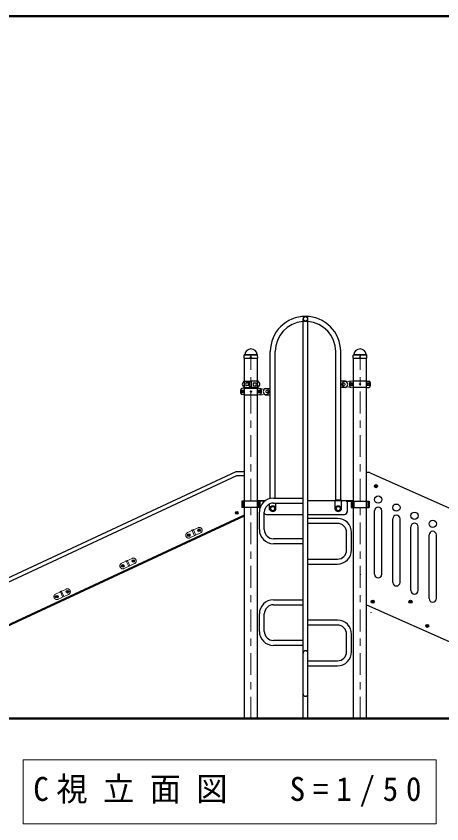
# Model space of a CAD drawing. Units: millimetres on the paper, scale 1:50. Extents: x -385 to 0, y -594 to 267.
# Drawn here: x -292.2 to -233.6, y -141.2 to -30 of the extents above; entities that cross this region are included whole.
import ezdxf

# ---------------------------------------------------------------- set-up
doc = ezdxf.new("R2010")
doc.units = ezdxf.units.MM
doc.linetypes.add('USER1', pattern=[4.5, 2.5, -2])
doc.linetypes.add('USER2', pattern=[6, 3, -1, 1, -1])
doc.layers.add('LY_1', color=7, linetype='Continuous', lineweight=25)
doc.styles.add('ＭＳ ゴシック', font='')
doc.styles.get('ＭＳ ゴシック').set_extended_font_data('MS Gothic')

msp = doc.modelspace()

# ---------------------------------------------------------------- linework, layer by layer
at = {"layer": 'LY_1', "lineweight": 50}
for p, q in [((0, -30), (-385, -30)), ((-195.111, -126.662), (-346.529, -126.662))]:
    msp.add_line(p, q, dxfattribs=at)
at = {"layer": 'LY_1'}
for p, q in [((-252.729, -126.662), (-252.729, -71.662)), ((-252.049, -126.662), (-252.049, -71.662)), ((-260.818, -77.071), (-260.81, -76.675)), ((-260.785, -76.617), (-260.763, -76.595)), ((-258.993, -76.617), (-259.015, -76.595)), ((-258.96, -77.071), (-258.968, -76.675)), ((-257.229, -96.372), (-257.229, -76.162)), ((-256.549, -96.322), (-256.549, -76.162)), ((-248.229, -96.598), (-248.229, -76.162)), ((-247.549, -96.598), (-247.549, -76.162)), ((-245.818, -77.071), (-245.81, -76.675)), ((-245.785, -76.617), (-245.763, -76.595)), ((-243.993, -76.617), (-244.015, -76.595)), ((-243.96, -77.071), (-243.968, -76.675)), ((-260.808, -77.081), (-260.818, -77.071)), ((-260.808, -77.081), (-258.97, -77.081)), ((-260.78, -126.662), (-260.78, -77.081)), ((-258.998, -126.662), (-258.998, -77.081)), ((-258.96, -77.071), (-258.97, -77.081)), ((-245.808, -77.081), (-245.818, -77.071)), ((-245.808, -77.081), (-243.97, -77.081)), ((-245.78, -126.662), (-245.78, -77.081)), ((-243.998, -126.662), (-243.998, -77.081)), ((-243.96, -77.071), (-243.97, -77.081)), ((-260.811, -81.112), (-259.959, -81.112)), ((-260.809, -80.212), (-259.959, -80.212)), ((-260.213, -80.473), (-260.554, -80.455)), ((-260.213, -80.85), (-260.554, -80.868)), ((-260.213, -80.85), (-260.213, -80.473)), ((-260.104, -80.965), (-260.104, -80.358)), ((-259.94, -80.312), (-260.066, -80.318)), ((-259.94, -81.012), (-260.066, -81.005)), ((-259.919, -80.252), (-259.919, -81.072)), ((-259.859, -80.252), (-259.859, -81.072)), ((-258.967, -80.212), (-259.819, -80.212)), ((-258.969, -81.112), (-259.819, -81.112)), ((-259.566, -80.478), (-259.224, -80.46)), ((-259.566, -80.478), (-259.566, -80.845)), ((-259.566, -80.845), (-259.224, -80.863)), ((-258.755, -80.462), (-258.749, -80.462)), ((-258.755, -80.862), (-258.749, -80.862)), ((-246.869, -80.222), (-247.549, -80.222)), ((-246.869, -81.102), (-247.549, -81.102)), ((-245.809, -80.212), (-246.439, -80.267)), ((-245.809, -81.112), (-246.439, -81.056)), ((-243.969, -80.212), (-245.81, -80.212)), ((-243.969, -81.112), (-245.81, -81.112)), ((-243.969, -80.212), (-243.653, -80.239)), ((-243.969, -81.112), (-243.653, -81.084)), ((-260.809, -81.212), (-261.125, -81.239)), ((-260.809, -82.112), (-261.125, -82.084)), ((-260.809, -81.212), (-258.969, -81.212)), ((-260.809, -82.112), (-258.969, -82.112)), ((-258.969, -81.212), (-258.339, -81.267)), ((-258.969, -82.112), (-258.339, -82.056)), ((-257.909, -81.222), (-257.229, -81.222)), ((-257.909, -82.102), (-257.229, -82.102)), ((-306.165, -113.306), (-261.934, -92.682)), ((-305.935, -113.799), (-261.814, -93.226)), ((-261.934, -92.682), (-260.78, -92.682)), ((-261.814, -93.226), (-260.78, -93.226)), ((-243.483, -92.869), (-230.78, -98.514)), ((-242.689, -94.588), (-242.769, -94.635)), ((-242.769, -94.635), (-242.769, -94.727)), ((-242.689, -94.773), (-242.769, -94.727)), ((-242.609, -94.635), (-242.689, -94.588)), ((-242.609, -94.727), (-242.689, -94.773)), ((-242.609, -94.635), (-242.609, -94.727)), ((-258.998, -96.662), (-257.886, -96.662)), ((-256.789, -96.322), (-252.729, -96.322)), ((-252.049, -96.662), (-245.78, -96.662)), ((-248.329, -97.873), (-248.329, -96.598)), ((-247.449, -96.598), (-248.329, -96.598)), ((-247.449, -97.873), (-247.449, -96.598)), ((-261.125, -96.726), (-261.125, -97.626)), ((-258.139, -96.726), (-261.125, -96.726)), ((-258.653, -97.626), (-261.125, -97.626)), ((-260.959, -96.726), (-260.959, -97.626)), ((-259.055, -96.726), (-259.055, -97.626)), ((-258.867, -96.726), (-258.867, -97.626)), ((-258.808, -96.726), (-258.808, -97.626)), ((-258.653, -96.726), (-258.653, -97.626)), ((-258.139, -96.722), (-258.139, -96.868)), ((-257.329, -97.873), (-257.329, -97.123)), ((-256.789, -97.002), (-252.729, -97.002)), ((-256.449, -97.873), (-256.449, -97.002)), ((-246.789, -96.726), (-243.653, -96.726)), ((-246.639, -96.722), (-246.639, -98.162)), ((-246.125, -96.726), (-246.125, -97.626)), ((-246.125, -97.626), (-243.653, -97.626)), ((-245.97, -96.726), (-245.97, -97.626)), ((-245.911, -96.726), (-245.911, -97.626)), ((-245.724, -96.726), (-245.724, -97.626)), ((-243.819, -96.726), (-243.819, -97.626)), ((-243.653, -96.726), (-243.653, -97.626)), ((-303.68, -118.635), (-260.78, -98.631)), ((-303.629, -118.744), (-260.78, -98.764)), ((-261.877, -98.294), (-261.911, -98.354)), ((-261.877, -98.414), (-261.911, -98.354)), ((-261.877, -98.294), (-261.807, -98.294)), ((-261.877, -98.414), (-261.807, -98.414)), ((-261.773, -98.354), (-261.807, -98.294)), ((-261.773, -98.354), (-261.807, -98.414)), ((-258.729, -100.662), (-258.729, -98.262)), ((-258.049, -100.662), (-258.049, -98.262)), ((-257.739, -98.562), (-252.729, -98.562)), ((-252.049, -98.562), (-247.039, -98.562)), ((-242.889, -106.808), (-242.889, -98.06)), ((-241.889, -106.808), (-241.889, -98.06)), ((-247.989, -99.122), (-252.049, -99.122)), ((-247.989, -99.802), (-252.049, -99.802)), ((-240.389, -107.919), (-240.389, -99.172)), ((-239.389, -107.919), (-239.389, -99.172)), ((-267.055, -100.718), (-267.061, -100.787)), ((-267.004, -100.827), (-267.061, -100.787)), ((-267.055, -100.718), (-266.992, -100.689)), ((-267.004, -100.827), (-266.941, -100.798)), ((-266.935, -100.729), (-266.992, -100.689)), ((-266.935, -100.729), (-266.941, -100.798)), ((-246.729, -103.462), (-246.729, -101.062)), ((-246.049, -103.462), (-246.049, -101.062)), ((-237.889, -109.03), (-237.889, -100.283)), ((-236.889, -109.03), (-236.889, -100.283)), ((-268.505, -101.395), (-268.511, -101.464)), ((-268.454, -101.503), (-268.511, -101.464)), ((-268.505, -101.395), (-268.442, -101.365)), ((-268.454, -101.503), (-268.391, -101.474)), ((-268.385, -101.405), (-268.442, -101.365)), ((-268.385, -101.405), (-268.391, -101.474)), ((-252.729, -101.922), (-256.789, -101.922)), ((-235.389, -110.141), (-235.389, -101.394)), ((-234.389, -110.141), (-234.389, -101.394)), ((-252.729, -102.602), (-256.789, -102.602)), ((-277.568, -105.621), (-277.505, -105.592)), ((-277.448, -105.631), (-277.505, -105.592)), ((-276.118, -104.945), (-276.124, -105.014)), ((-276.067, -105.053), (-276.124, -105.014)), ((-276.118, -104.945), (-276.055, -104.915)), ((-276.067, -105.053), (-276.004, -105.024)), ((-275.998, -104.955), (-276.055, -104.915)), ((-275.998, -104.955), (-276.004, -105.024)), ((-252.049, -104.722), (-247.989, -104.722)), ((-252.049, -105.402), (-247.989, -105.402)), ((-277.568, -105.621), (-277.574, -105.69)), ((-277.517, -105.73), (-277.574, -105.69)), ((-277.517, -105.73), (-277.454, -105.7)), ((-277.448, -105.631), (-277.454, -105.7)), ((-244.889, -106.81), (-244.889, -106.882)), ((-286.631, -109.847), (-286.637, -109.916)), ((-286.58, -109.956), (-286.637, -109.916)), ((-286.631, -109.847), (-286.568, -109.818)), ((-286.58, -109.956), (-286.518, -109.926)), ((-286.512, -109.857), (-286.568, -109.818)), ((-286.512, -109.857), (-286.518, -109.926)), ((-285.181, -109.171), (-285.187, -109.24)), ((-285.13, -109.28), (-285.187, -109.24)), ((-285.181, -109.171), (-285.118, -109.142)), ((-285.13, -109.28), (-285.067, -109.25)), ((-285.061, -109.181), (-285.118, -109.142)), ((-285.061, -109.181), (-285.067, -109.25)), ((-256.789, -110.322), (-252.729, -110.322)), ((-256.789, -111.002), (-252.729, -111.002)), ((-243.998, -111.017), (-231.376, -116.627)), ((-243.149, -110.486), (-243.229, -110.533)), ((-243.229, -110.533), (-243.229, -110.625)), ((-243.149, -110.671), (-243.229, -110.625)), ((-243.069, -110.533), (-243.149, -110.486)), ((-243.069, -110.625), (-243.149, -110.671)), ((-243.069, -110.533), (-243.069, -110.625)), ((-237.949, -110.486), (-238.029, -110.533)), ((-238.029, -110.533), (-238.029, -110.625)), ((-237.949, -110.671), (-238.029, -110.625)), ((-237.869, -110.533), (-237.949, -110.486)), ((-237.869, -110.625), (-237.949, -110.671)), ((-237.869, -110.533), (-237.869, -110.625)), ((-258.729, -114.662), (-258.729, -112.262)), ((-258.049, -114.662), (-258.049, -112.262)), ((-247.989, -113.122), (-252.049, -113.122)), ((-247.989, -113.802), (-252.049, -113.802)), ((-235.649, -113.82), (-235.729, -113.866)), ((-235.729, -113.866), (-235.729, -113.958)), ((-235.649, -114.005), (-235.729, -113.958)), ((-235.569, -113.866), (-235.649, -113.82)), ((-235.569, -113.958), (-235.649, -114.005)), ((-235.569, -113.866), (-235.569, -113.958)), ((-246.729, -117.462), (-246.729, -115.062)), ((-246.049, -117.462), (-246.049, -115.062)), ((-252.729, -115.922), (-256.789, -115.922)), ((-252.729, -116.602), (-256.789, -116.602)), ((-252.049, -118.722), (-247.989, -118.722)), ((-252.049, -119.402), (-247.989, -119.402))]:
    msp.add_line(p, q, dxfattribs=at)
at = {"layer": 'LY_1', "lineweight": 13}
for p, q in [((-260.783, -76.651), (-258.996, -76.651)), ((-260.746, -76.581), (-259.035, -76.581)), ((-245.783, -76.651), (-243.996, -76.651)), ((-245.746, -76.581), (-244.035, -76.581)), ((-246.224, -80.846), (-246.224, -80.477)), ((-245.854, -80.477), (-246.224, -80.477)), ((-245.854, -80.846), (-246.224, -80.846)), ((-243.924, -80.477), (-243.554, -80.477)), ((-243.924, -80.846), (-243.554, -80.846)), ((-243.554, -80.846), (-243.554, -80.477)), ((-261.224, -81.846), (-261.224, -81.477)), ((-260.854, -81.477), (-261.224, -81.477)), ((-260.854, -81.846), (-261.224, -81.846)), ((-258.924, -81.477), (-258.554, -81.477)), ((-258.924, -81.846), (-258.554, -81.846)), ((-258.554, -81.846), (-258.554, -81.477)), ((-291.223, -132.355), (-291.223, -141.155)), ((-234.423, -132.355), (-291.223, -132.355)), ((-234.423, -141.155), (-234.423, -132.355)), ((-291.223, -141.155), (-234.423, -141.155))]:
    msp.add_line(p, q, dxfattribs=at)
at = {"layer": 'LY_1', "linetype": 'USER1', "lineweight": 13}
for p, q in [((-260.779, -76.662), (-258.999, -76.662)), ((-245.779, -76.662), (-243.999, -76.662)), ((-246.439, -80.267), (-247.07, -80.313)), ((-246.439, -81.056), (-247.07, -81.01)), ((-245.789, -80.232), (-245.789, -81.092)), ((-243.989, -80.232), (-243.989, -81.092)), ((-260.789, -81.232), (-260.789, -82.092)), ((-258.989, -81.232), (-258.989, -82.092)), ((-258.339, -81.267), (-257.708, -81.313)), ((-258.339, -82.056), (-257.708, -82.01)), ((-248.329, -96.662), (-247.449, -96.662)), ((-267.167, -100.396), (-268.617, -101.072)), ((-266.829, -101.121), (-268.279, -101.797)), ((-268.008, -100.699), (-267.636, -101.497)), ((-267.844, -100.623), (-267.472, -101.421)), ((-276.23, -104.622), (-277.68, -105.298)), ((-275.892, -105.347), (-277.342, -106.023)), ((-277.071, -104.925), (-276.699, -105.723)), ((-276.907, -104.849), (-276.536, -105.647)), ((-285.293, -108.848), (-286.743, -109.524)), ((-284.955, -109.573), (-286.405, -110.249)), ((-286.134, -109.152), (-285.762, -109.949)), ((-285.971, -109.076), (-285.599, -109.873))]:
    msp.add_line(p, q, dxfattribs=at)
at = {"layer": 'LY_1', "linetype": 'USER2', "lineweight": 13}
for p, q in [((-259.889, -126.662), (-259.889, -76.662)), ((-244.889, -126.662), (-244.889, -76.662))]:
    msp.add_line(p, q, dxfattribs=at)
at = {"layer": 'LY_1', "linetype": 'USER1', "lineweight": 13}
for centre, radius in [((-252.389, -71.662), 0.272), ((-247.089, -80.662), 0.15), ((-257.689, -81.662), 0.15), ((-242.689, -94.681), 0.125), ((-243.149, -110.579), 0.125), ((-237.949, -110.579), 0.125), ((-235.649, -113.912), 0.125)]:
    msp.add_circle(centre, radius, dxfattribs=at)
at = {"layer": 'LY_1'}
for centre, radius in [((-259.889, -76.921), 0.06), ((-244.889, -76.921), 0.06), ((-242.689, -94.681), 0.21), ((-242.389, -96.528), 0.5), ((-256.889, -97.762), 0.38), ((-247.889, -97.762), 0.38), ((-239.889, -97.64), 0.5), ((-261.842, -98.354), 0.18), ((-261.842, -98.354), 0.0693), ((-237.389, -98.751), 0.5), ((-234.889, -99.862), 0.5), ((-266.998, -100.758), 0.18), ((-266.998, -100.758), 0.0693), ((-268.448, -101.434), 0.18), ((-268.448, -101.434), 0.0693), ((-277.511, -105.661), 0.18), ((-277.511, -105.661), 0.0693), ((-276.061, -104.984), 0.18), ((-276.061, -104.984), 0.0693), ((-286.574, -109.887), 0.18), ((-286.574, -109.887), 0.0693), ((-285.124, -109.211), 0.18), ((-285.124, -109.211), 0.0693), ((-243.149, -110.579), 0.21), ((-237.949, -110.579), 0.21), ((-235.649, -113.912), 0.21)]:
    msp.add_circle(centre, radius, dxfattribs=at)
at = {"layer": 'LY_1', "lineweight": 13}
for centre, radius in [((-246.039, -80.662), 0.185), ((-246.039, -80.662), 0.1), ((-244.889, -80.662), 0.1), ((-243.739, -80.662), 0.185), ((-243.739, -80.662), 0.1), ((-261.039, -81.662), 0.185), ((-261.039, -81.662), 0.1), ((-259.889, -81.662), 0.1), ((-258.739, -81.662), 0.185), ((-258.739, -81.662), 0.1), ((-242.689, -94.681), 0.11), ((-256.889, -97.762), 0.254), ((-247.889, -97.762), 0.254), ((-243.149, -110.579), 0.11), ((-237.949, -110.579), 0.11), ((-235.649, -113.912), 0.11)]:
    msp.add_circle(centre, radius, dxfattribs=at)
at = {"layer": 'LY_1'}
for centre, radius, start, end in [((-252.389, -76.162), 4.84, 0, 180), ((-252.389, -76.162), 4.16, 94.68806, 180), ((-252.389, -71.662), 0.34, 0, 180), ((-252.389, -76.162), 4.16, 0, 85.31194), ((-260.726, -76.676), 0.084, 135, 178.99605), ((-260.803, -76.555), 0.056, 315, 353.3676), ((-259.889, -76.662), 0.864, 90, 173.3676), ((-259.889, -76.662), 0.864, 6.6324, 90), ((-258.975, -76.555), 0.056, 186.6324, 225), ((-259.052, -76.676), 0.084, 1.00395, 45), ((-245.726, -76.676), 0.084, 135, 178.99605), ((-245.803, -76.555), 0.056, 315, 353.3676), ((-244.889, -76.662), 0.864, 90, 173.3676), ((-244.889, -76.662), 0.864, 6.6324, 90), ((-243.975, -76.555), 0.056, 186.6324, 225), ((-244.052, -76.676), 0.084, 1.00395, 45), ((-260.789, -80.662), 0.3, 154.44159, 205.55841), ((-259.797, -81.136), 1.4, 140.22094, 154.44159), ((-259.797, -80.187), 1.4, 205.55841, 219.77906), ((-260.811, -80.292), 0.08, 90, 140.22094), ((-260.811, -81.032), 0.08, 219.77906, 270), ((-260.336, -80.662), 0.3, 154.44159, 205.55841), ((-259.344, -81.136), 1.4, 151.38495, 154.44159), ((-259.344, -80.187), 1.4, 205.55841, 208.61505), ((-260.555, -80.475), 0.02, 87, 151.38495), ((-260.555, -80.848), 0.02, 208.61505, 273), ((-260.064, -80.358), 0.04, 93, 178.91585), ((-260.064, -80.965), 0.04, 181.08415, 267), ((-259.959, -80.252), 0.04, 0, 90), ((-259.959, -81.072), 0.04, 270, 0), ((-259.939, -80.332), 0.02, 0, 93), ((-259.939, -80.992), 0.02, 267, 0), ((-259.819, -80.252), 0.04, 90, 180), ((-259.819, -81.072), 0.04, 180, 270), ((-259.223, -80.48), 0.02, 28.61505, 93), ((-259.223, -80.843), 0.02, 267, 331.38495), ((-260.435, -81.141), 1.4, 25.30055, 28.61505), ((-260.435, -80.182), 1.4, 331.38495, 334.69945), ((-259.42, -80.662), 0.278, 334.69945, 25.30055), ((-258.967, -80.292), 0.08, 39.77906, 90), ((-258.967, -81.032), 0.08, 270, 320.22094), ((-259.982, -81.136), 1.4, 25.55841, 39.77906), ((-259.982, -80.187), 1.4, 320.22094, 334.44159), ((-258.749, -80.482), 0.02, 36.8699, 90), ((-258.749, -80.842), 0.02, 270, 323.1301), ((-258.989, -80.662), 0.32, 323.1301, 36.8699), ((-258.989, -80.662), 0.3, 334.44159, 25.55841), ((-247.061, -80.662), 0.48, 293.55646, 66.44354), ((-245.339, -80.662), 1, 163.80375, 196.19625), ((-246.107, -80.438), 0.2, 95, 163.80375), ((-246.107, -80.885), 0.2, 196.19625, 265), ((-243.671, -80.438), 0.2, 16.19625, 85), ((-243.671, -80.885), 0.2, 275, 343.80375), ((-244.439, -80.662), 1, 343.80375, 16.19625), ((-260.339, -81.662), 1, 163.80375, 196.19625), ((-261.107, -81.438), 0.2, 95, 163.80375), ((-261.107, -81.885), 0.2, 196.19625, 265), ((-258.671, -81.438), 0.2, 16.19625, 85), ((-258.671, -81.885), 0.2, 275, 343.80375), ((-259.439, -81.662), 1, 343.80375, 16.19625), ((-257.717, -81.662), 0.48, 113.55646, 246.44354), ((-243.889, -93.783), 1, 66.03751, 96.25767), ((-256.789, -98.262), 1.94, 90, 180), ((-258.079, -96.722), 0.06, 90, 180), ((-246.699, -96.722), 0.06, 0, 90), ((-256.789, -98.262), 1.26, 90, 180), ((-242.389, -98.06), 0.5, 0, 180), ((-257.739, -98.162), 0.4, 219.19497, 270), ((-256.889, -97.682), 0.48, 203.55646, 336.44354), ((-247.889, -97.682), 0.48, 203.55646, 336.44354), ((-247.039, -98.162), 0.4, 270, 0), ((-239.889, -99.172), 0.5, 0, 180), ((-247.989, -101.062), 1.94, 0, 90), ((-247.989, -101.062), 1.26, 0, 90), ((-237.389, -100.283), 0.5, 0, 180), ((-256.789, -100.662), 1.94, 180, 270), ((-256.789, -100.662), 1.26, 180, 270), ((-234.889, -101.394), 0.5, 0, 180), ((-247.989, -103.462), 1.94, 270, 0), ((-247.989, -103.462), 1.26, 270, 0), ((-242.389, -106.808), 0.5, 180, 0), ((-239.889, -107.919), 0.5, 180, 0), ((-237.389, -109.03), 0.5, 180, 0), ((-256.789, -112.262), 1.94, 90, 180), ((-256.789, -112.262), 1.26, 90, 180), ((-234.889, -110.141), 0.5, 180, 0), ((-247.989, -115.062), 1.94, 0, 90), ((-247.989, -115.062), 1.26, 0, 90), ((-256.789, -114.662), 1.94, 180, 270), ((-256.789, -114.662), 1.26, 180, 270), ((-252.389, -117.662), 0.34, 0, 180), ((-247.989, -117.462), 1.94, 270, 0), ((-247.989, -117.462), 1.26, 270, 0), ((-252.389, -123.262), 0.34, 180, 0)]:
    msp.add_arc(centre, radius, start, end, dxfattribs=at)
at = {"layer": 'LY_1', "linetype": 'USER1', "lineweight": 13}
for centre, radius, start, end in [((-252.389, -71.662), 0.34, 180, 0), ((-252.389, -76.162), 4.16, 85.31194, 94.68806), ((-247.039, -80.662), 0.35, 95, 265), ((-245.809, -80.232), 0.02, 0, 91.98888), ((-245.809, -81.092), 0.02, 270, 0), ((-258.969, -81.232), 0.02, 88.01112, 180), ((-258.969, -82.092), 0.02, 180, 270), ((-257.739, -81.662), 0.35, 275, 85), ((-268.448, -101.434), 0.4, 115, 295), ((-266.998, -100.758), 0.4, 295, 115), ((-277.511, -105.661), 0.4, 115, 295), ((-276.061, -104.984), 0.4, 295, 115), ((-285.124, -109.211), 0.4, 295, 115), ((-286.574, -109.887), 0.4, 115, 295), ((-243.324, -111.861), 0.2, 246.03751, 270)]:
    msp.add_arc(centre, radius, start, end, dxfattribs=at)
at = {"layer": 'LY_1', "lineweight": 13}
for centre, start, end in [((-248.415, -80.662), 355.87048, 4.12952), ((-241.364, -80.662), 175.87048, 184.12952), ((-263.414, -81.662), 355.87048, 4.12952), ((-256.364, -81.662), 175.87048, 184.12952)]:
    msp.add_arc(centre, 2.567, start, end, dxfattribs=at)

# ---------------------------------------------------------------- texts
at = {"layer": 'LY_1', "insert": (-289.823, -136.755), "char_height": 3.299, "attachment_point": 4, "style": 'ＭＳ ゴシック'}
msp.add_mtext('\\T1.5;\\W0.95;C視立面図\u3000S=1/50', dxfattribs=at)

doc.saveas('drawing.dxf')
